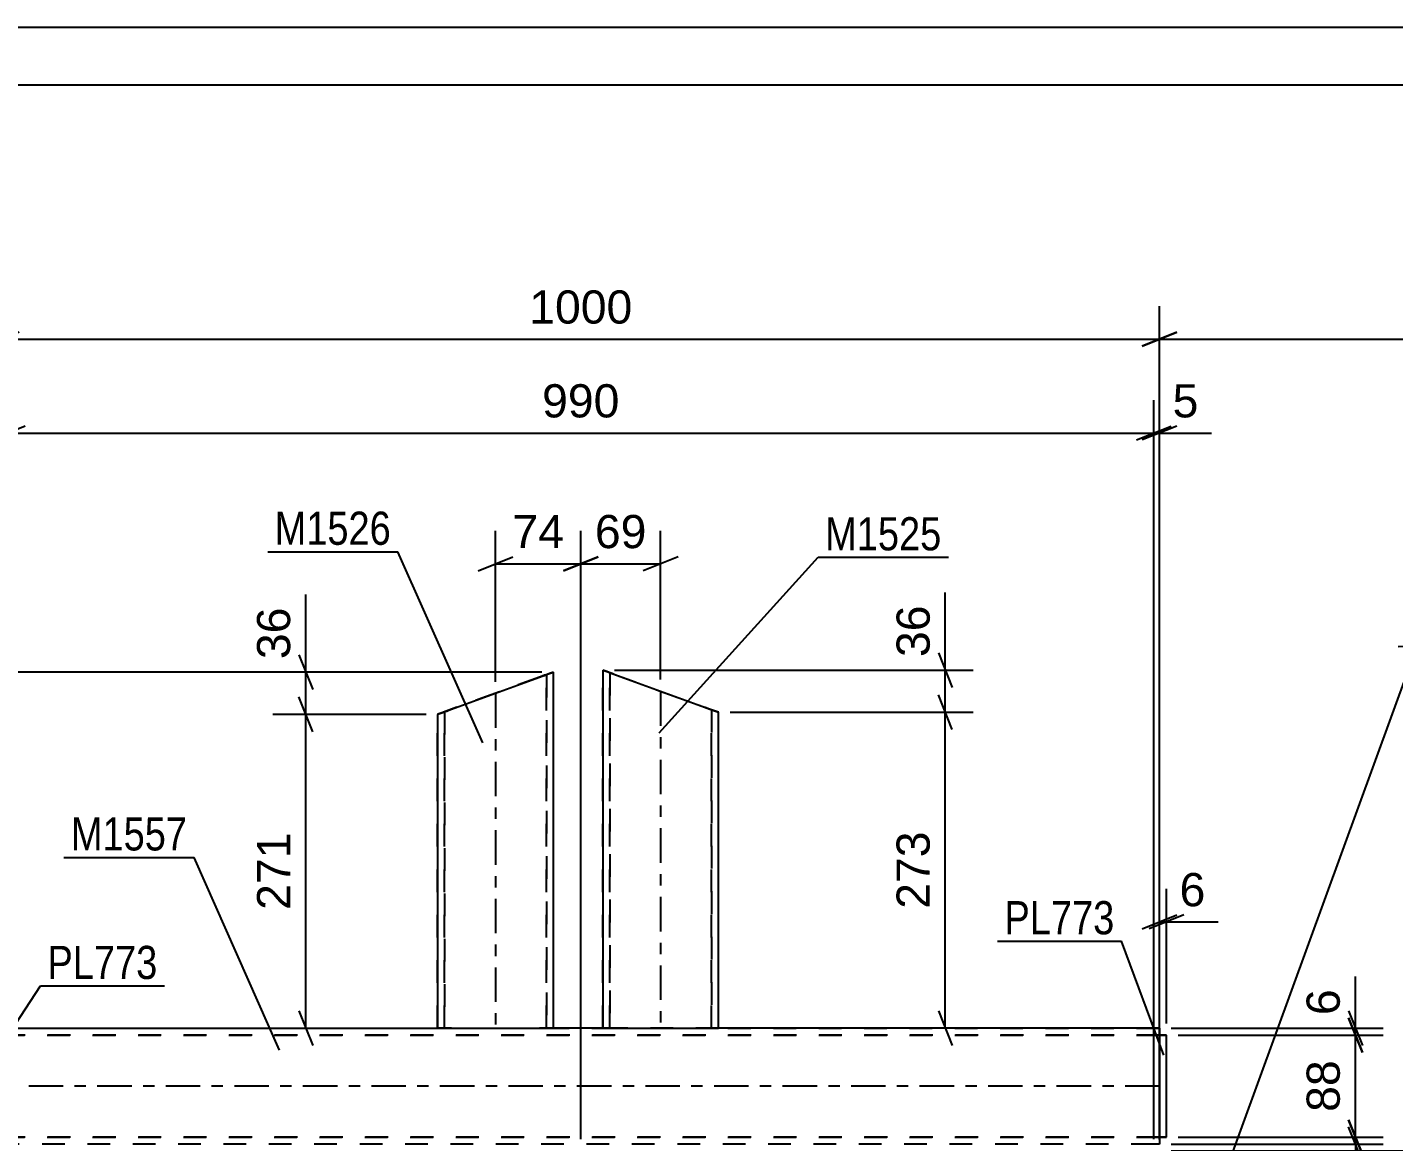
# Model space of a CAD drawing. Header units: millimetres. Extents: x -213 to 628, y -245 to 349.
# Drawn here: x 294.4 to 412.4, y 252.9 to 349.1 of the extents above; entities that cross this region are included whole.
import ezdxf

# ---------------------------------------------------------------- set-up
doc = ezdxf.new("R2010")
doc.units = ezdxf.units.MM
doc.linetypes.add('DXK_LINE_DOT2', pattern=[3.9198, 1.9599, -1.9599])
doc.linetypes.add('DXK_LINE_DOT3', pattern=[5.9187, 2.979, -0.9799, 0.9799, -0.9799])
doc.styles.add('Arial', font='ARIAL.TTF', dxfattribs={"height": 0.2})
doc.styles.add('Arial Narrow', font='ARIALN.TTF', dxfattribs={"height": 0.2})

# ---------------------------------------------------------------- blocks, each defined once
blk = doc.blocks.new('Unknown-284856677-1134')
at = {"color": 5, "linetype": 'Continuous'}
for p, q in [((627.99, 349.07), (-213.01, 349.07)), ((622.99, 344.07), (-208.01, 344.07))]:
    blk.add_line(p, q, dxfattribs=at)
blk = doc.blocks.new('Part-284856677-1908 - 1873')
at = {"color": 2, "linetype": 'Continuous'}
for p, q in [((392.79, 262.05), (392.19, 262.05)), ((392.79, 253.25), (392.79, 262.05)), ((392.19, 253.25), (392.79, 253.25)), ((392.79, 253.25), (392.19, 253.25))]:
    blk.add_line(p, q, dxfattribs=at)
at = {"color": 7, "linetype": 'DXK_LINE_DOT2'}
for p, q in [((392.19, 253.25), (392.19, 262.05)), ((392.19, 262.05), (392.79, 262.05)), ((392.19, 253.25), (392.19, 253.25)), ((392.79, 253.25), (392.79, 253.25)), ((392.79, 253.25), (392.79, 253.25))]:
    blk.add_line(p, q, dxfattribs=at)
blk = doc.blocks.new('Part-284856677-1923 - 1873')
at = {"color": 2, "linetype": 'Continuous'}
for p, q in [((292.19, 262.65), (329.83, 262.65)), ((292.19, 262.65), (292.19, 261.45)), ((344.09, 262.65), (339.83, 262.65)), ((392.19, 262.65), (354.09, 262.65)), ((392.19, 262.65), (392.19, 262.56)), ((392.19, 262.56), (392.19, 252.65)), ((292.19, 252.74), (292.19, 261.45)), ((292.19, 252.74), (292.19, 252.65)), ((292.19, 252.65), (292.69, 252.65)), ((292.19, 252.65), (292.69, 252.65)), ((392.19, 252.65), (391.69, 252.65)), ((392.19, 252.65), (391.69, 252.65))]:
    blk.add_line(p, q, dxfattribs=at)
at = {"color": 7, "linetype": 'DXK_LINE_DOT2'}
for p, q in [((292.19, 262.65), (392.19, 262.65)), ((292.19, 262.65), (292.19, 262.65)), ((292.19, 262.05), (392.19, 262.05)), ((392.19, 262.05), (292.19, 262.05)), ((292.19, 262.05), (292.19, 262.05)), ((292.19, 262.05), (292.19, 262.01)), ((292.19, 262.01), (292.19, 261.68)), ((329.83, 262.65), (339.83, 262.65)), ((354.09, 262.65), (344.09, 262.65)), ((392.19, 262.65), (392.19, 262.65)), ((392.19, 262.05), (392.19, 262.05)), ((392.19, 262.01), (392.19, 262.05)), ((292.19, 253.85), (292.19, 253.85)), ((292.19, 253.85), (292.19, 253.85)), ((292.19, 253.85), (292.19, 253.85)), ((392.19, 253.85), (392.19, 253.85)), ((392.19, 253.85), (392.19, 253.85)), ((392.19, 253.85), (392.19, 253.85)), ((292.19, 253.25), (392.19, 253.25)), ((392.19, 253.25), (292.19, 253.25)), ((292.19, 253.25), (292.19, 253.25)), ((292.19, 252.65), (292.19, 252.65)), ((292.19, 252.65), (292.19, 252.65)), ((391.69, 252.65), (292.69, 252.65)), ((391.69, 252.65), (292.69, 252.65)), ((392.19, 253.25), (392.19, 253.25)), ((392.19, 252.65), (392.19, 252.65)), ((392.19, 252.65), (392.19, 252.65))]:
    blk.add_line(p, q, dxfattribs=at)
at = {"color": 7, "linetype": 'DXK_LINE_DOT3'}
blk.add_line((392.19, 257.65), (292.19, 257.65), dxfattribs=at)
blk = doc.blocks.new('Part-284856677-1924 - 1873')
at = {"color": 7, "linetype": 'DXK_LINE_DOT2'}
for p, q in [((338.86, 293.04), (330.8, 290.11)), ((338.86, 293.04), (330.8, 290.11)), ((338.63, 292.96), (330.8, 290.11)), ((339.06, 293.11), (338.63, 292.96)), ((339.06, 293.12), (338.86, 293.04)), ((338.86, 293.04), (339.06, 293.11)), ((339.48, 293.27), (339.06, 293.11)), ((339.06, 293.11), (339.19, 293.16)), ((339.19, 293.16), (339.06, 293.12)), ((339.19, 293.16), (339.23, 293.18)), ((339.23, 293.18), (339.19, 293.16)), ((339.23, 293.18), (339.23, 293.18)), ((339.23, 262.65), (339.23, 293.18)), ((339.23, 293.18), (339.23, 262.65)), ((339.74, 293.36), (339.48, 293.27)), ((339.83, 293.4), (339.74, 293.36)), ((339.83, 293.4), (339.83, 293.4)), ((339.83, 262.65), (339.83, 293.4)), ((329.92, 289.79), (329.83, 289.75)), ((329.83, 289.75), (329.83, 289.75)), ((329.83, 262.65), (329.83, 289.75)), ((330.18, 289.88), (329.92, 289.79)), ((330.48, 289.99), (330.18, 289.88)), ((330.43, 289.97), (330.48, 289.99)), ((330.48, 289.99), (330.43, 289.97)), ((330.43, 289.97), (330.43, 289.97)), ((330.43, 262.65), (330.43, 289.97)), ((330.43, 289.97), (330.43, 262.65)), ((330.8, 290.11), (330.48, 289.99)), ((330.48, 289.99), (330.61, 290.04)), ((330.57, 290.02), (330.48, 289.99)), ((330.8, 290.11), (330.57, 290.02)), ((330.61, 290.04), (330.8, 290.11)), ((329.83, 262.65), (329.83, 262.65)), ((329.83, 262.65), (329.83, 262.65)), ((329.83, 262.65), (329.92, 262.65)), ((329.92, 262.65), (330.18, 262.65)), ((330.18, 262.65), (330.57, 262.65)), ((330.43, 262.65), (330.43, 262.65)), ((330.43, 262.65), (330.43, 262.65)), ((330.43, 262.65), (330.48, 262.65)), ((330.48, 262.65), (330.43, 262.65)), ((330.48, 262.65), (330.57, 262.65)), ((330.61, 262.65), (330.48, 262.65)), ((330.57, 262.65), (330.61, 262.65)), ((330.57, 262.65), (331.03, 262.65)), ((330.61, 262.65), (330.8, 262.65)), ((330.8, 262.65), (330.61, 262.65)), ((330.8, 262.65), (331.03, 262.65)), ((331.03, 262.65), (330.8, 262.65)), ((331.03, 262.65), (338.63, 262.65)), ((331.03, 262.65), (338.63, 262.65)), ((331.03, 262.65), (338.63, 262.65)), ((338.63, 262.65), (338.86, 262.65)), ((338.86, 262.65), (338.63, 262.65)), ((338.63, 262.65), (339.09, 262.65)), ((338.86, 262.65), (339.06, 262.65)), ((339.06, 262.65), (338.86, 262.65)), ((339.06, 262.65), (339.19, 262.65)), ((339.19, 262.65), (339.06, 262.65)), ((339.09, 262.65), (339.48, 262.65)), ((339.19, 262.65), (339.23, 262.65)), ((339.23, 262.65), (339.19, 262.65)), ((339.23, 262.65), (339.23, 262.65)), ((339.23, 262.65), (339.23, 262.65)), ((339.48, 262.65), (339.74, 262.65)), ((339.74, 262.65), (339.83, 262.65)), ((339.83, 262.65), (339.83, 262.65)), ((339.83, 262.65), (339.83, 262.65))]:
    blk.add_line(p, q, dxfattribs=at)
at = {"color": 2, "linetype": 'Continuous'}
for p, q in [((331.03, 290.19), (338.63, 292.96)), ((338.63, 292.96), (339.09, 293.13)), ((339.09, 293.13), (339.48, 293.27)), ((339.48, 293.27), (339.74, 293.36)), ((339.74, 293.36), (339.83, 293.4)), ((339.83, 262.65), (339.83, 293.4)), ((329.83, 289.75), (329.92, 289.79)), ((329.83, 289.75), (329.83, 262.65)), ((329.92, 289.79), (330.18, 289.88)), ((330.18, 289.88), (330.57, 290.02)), ((330.57, 290.02), (331.03, 290.19)), ((329.92, 262.65), (329.83, 262.65)), ((330.18, 262.65), (329.92, 262.65)), ((330.57, 262.65), (330.18, 262.65)), ((331.03, 262.65), (330.57, 262.65)), ((331.03, 262.65), (338.63, 262.65)), ((339.09, 262.65), (338.63, 262.65)), ((339.48, 262.65), (339.09, 262.65)), ((339.74, 262.65), (339.48, 262.65)), ((339.83, 262.65), (339.74, 262.65))]:
    blk.add_line(p, q, dxfattribs=at)
at = {"color": 7, "linetype": 'DXK_LINE_DOT3'}
blk.add_line((334.83, 291.58), (334.83, 262.65), dxfattribs=at)
blk = doc.blocks.new('Part-284856677-1925 - 1873')
at = {"color": 2, "linetype": 'Continuous'}
for p, q in [((344.09, 293.57), (344.09, 262.65)), ((344.09, 293.57), (344.18, 293.54)), ((344.18, 293.54), (344.44, 293.45)), ((344.44, 293.45), (344.83, 293.3)), ((344.83, 293.3), (345.29, 293.14)), ((345.29, 293.14), (352.89, 290.37)), ((352.89, 290.37), (353.35, 290.2)), ((353.35, 290.2), (353.74, 290.06)), ((353.74, 290.06), (354, 289.97)), ((354, 289.97), (354.09, 289.93)), ((354.09, 262.65), (354.09, 289.93)), ((344.18, 262.65), (344.09, 262.65)), ((344.44, 262.65), (344.18, 262.65)), ((344.83, 262.65), (344.44, 262.65)), ((345.29, 262.65), (344.83, 262.65)), ((345.29, 262.65), (352.89, 262.65)), ((353.35, 262.65), (352.89, 262.65)), ((353.74, 262.65), (353.35, 262.65)), ((354, 262.65), (353.74, 262.65)), ((354.09, 262.65), (354, 262.65))]:
    blk.add_line(p, q, dxfattribs=at)
at = {"color": 7, "linetype": 'DXK_LINE_DOT2'}
for p, q in [((344.09, 293.57), (344.09, 293.57)), ((344.09, 262.65), (344.09, 293.57)), ((344.18, 293.54), (344.09, 293.57)), ((344.44, 293.44), (344.18, 293.54)), ((344.74, 293.34), (344.44, 293.44)), ((344.69, 293.35), (344.69, 293.35)), ((344.69, 262.65), (344.69, 293.35)), ((344.69, 293.35), (344.69, 262.65)), ((344.69, 293.35), (344.74, 293.34)), ((344.74, 293.34), (344.69, 293.35)), ((344.74, 293.34), (344.87, 293.29)), ((344.83, 293.3), (344.74, 293.34)), ((345.06, 293.22), (344.74, 293.34)), ((345.06, 293.22), (344.83, 293.3)), ((344.87, 293.29), (345.06, 293.22)), ((345.06, 293.22), (352.89, 290.37)), ((345.06, 293.22), (353.12, 290.28)), ((345.06, 293.22), (353.12, 290.29)), ((353.31, 290.21), (352.89, 290.37)), ((353.12, 290.29), (353.31, 290.22)), ((353.12, 290.28), (353.35, 290.2)), ((353.31, 290.22), (353.35, 290.2)), ((353.74, 290.06), (353.31, 290.21)), ((353.35, 290.2), (353.44, 290.17)), ((353.35, 290.2), (353.44, 290.17)), ((353.44, 290.17), (353.49, 290.15)), ((353.44, 290.17), (353.49, 290.15)), ((353.49, 290.15), (353.49, 290.15)), ((353.49, 262.65), (353.49, 290.15)), ((353.49, 290.15), (353.49, 262.65)), ((354, 289.96), (353.74, 290.06)), ((354.09, 289.93), (354, 289.96)), ((354.09, 289.93), (354.09, 289.93)), ((354.09, 262.65), (354.09, 289.93)), ((344.09, 262.65), (344.09, 262.65)), ((344.09, 262.65), (344.09, 262.65)), ((344.09, 262.65), (344.18, 262.65)), ((344.18, 262.65), (344.44, 262.65)), ((344.44, 262.65), (344.83, 262.65)), ((344.69, 262.65), (344.69, 262.65)), ((344.69, 262.65), (344.69, 262.65)), ((344.69, 262.65), (344.74, 262.65)), ((344.74, 262.65), (344.69, 262.65)), ((344.74, 262.65), (344.83, 262.65)), ((344.87, 262.65), (344.74, 262.65)), ((344.83, 262.65), (344.87, 262.65)), ((344.83, 262.65), (345.29, 262.65)), ((344.87, 262.65), (345.06, 262.65)), ((345.06, 262.65), (344.87, 262.65)), ((345.06, 262.65), (345.29, 262.65)), ((345.29, 262.65), (345.06, 262.65)), ((345.29, 262.65), (352.89, 262.65)), ((345.29, 262.65), (352.89, 262.65)), ((345.29, 262.65), (352.89, 262.65)), ((352.89, 262.65), (353.12, 262.65)), ((353.12, 262.65), (352.89, 262.65)), ((352.89, 262.65), (353.35, 262.65)), ((353.12, 262.65), (353.35, 262.65)), ((353.31, 262.65), (353.12, 262.65)), ((353.44, 262.65), (353.31, 262.65)), ((353.35, 262.65), (353.44, 262.65)), ((353.35, 262.65), (353.74, 262.65)), ((353.44, 262.65), (353.49, 262.65)), ((353.49, 262.65), (353.44, 262.65)), ((353.49, 262.65), (353.49, 262.65)), ((353.49, 262.65), (353.49, 262.65)), ((353.74, 262.65), (354, 262.65)), ((354, 262.65), (354.09, 262.65)), ((354.09, 262.65), (354.09, 262.65)), ((354.09, 262.65), (354.09, 262.65))]:
    blk.add_line(p, q, dxfattribs=at)
at = {"color": 7, "linetype": 'DXK_LINE_DOT3'}
blk.add_line((349.09, 291.75), (349.09, 262.65), dxfattribs=at)
blk = doc.blocks.new('StraightDimension-284856677-2648 - 1873')
at = {"color": 7, "linetype": 'Continuous'}
for p, q in [((421.09, 261.39), (420.99, 264.62)), ((436.2, 257.49), (418.36, 263.98)), ((408.52, 228.62), (421.04, 263.01)), ((408.47, 230.24), (408.57, 227.01)), ((423.68, 223.11), (405.84, 229.6))]:
    blk.add_line(p, q, dxfattribs=at)
at = {"color": 0}
blk.add_wipeout([(415.42, 249.77), (411.47, 251.21), (408.78, 243.81), (412.73, 242.38)], dxfattribs=at)
at = {"color": 0, "linetype": 'Continuous'}
blk.add_wipeout([(421.11, 248.29), (417.16, 249.73), (414.09, 241.29), (418.04, 239.86)], dxfattribs=at)
at = {"color": 3, "style": 'Arial'}
blk.add_text('366', height=2.865, rotation=69.9983, dxfattribs=at).set_placement((412.37, 243.14))
at = {"color": 3, "linetype": 'Continuous', "style": 'Arial'}
blk.add_text('TYP', height=2.865, rotation=69.9983, dxfattribs=at).set_placement((417.68, 240.62))
blk = doc.blocks.new('StraightDimension-284856677-2453 - 1873')
at = {"color": 7, "linetype": 'Continuous'}
blk.add_line((338.83, 293.4), (180.35, 293.4), dxfattribs=at)
blk = doc.blocks.new('StraightDimension-284856677-2433 - 1873')
at = {"color": 7, "linetype": 'Continuous'}
for p, q in [((409.1, 262.65), (409.1, 267.12)), ((409.1, 262.65), (409.1, 267.12)), ((408.5, 264.15), (409.7, 261.15)), ((409.7, 260.55), (408.5, 263.55)), ((393.19, 262.65), (411.5, 262.65)), ((393.79, 262.05), (411.5, 262.05)), ((409.1, 262.05), (409.1, 262.65))]:
    blk.add_line(p, q, dxfattribs=at)
at = {"color": 0}
blk.add_wipeout([(408.35, 266.6), (404.15, 266.6), (404.15, 263.18), (408.35, 263.18)], dxfattribs=at)
at = {"color": 3, "style": 'Arial'}
blk.add_text('6', height=2.87, rotation=90.0002, dxfattribs=at).set_placement((407.75, 263.78))
blk = doc.blocks.new('StraightDimension-284856677-15628 - 1873')
at = {"color": 7, "linetype": 'Continuous'}
for p, q in [((374.28, 288.43), (373.08, 291.43)), ((355.09, 289.93), (376.08, 289.93)), ((373.68, 262.65), (373.68, 289.93)), ((373.08, 264.15), (374.28, 261.15)), ((391.19, 262.65), (370.83, 262.65))]:
    blk.add_line(p, q, dxfattribs=at)
at = {"color": 0}
blk.add_wipeout([(372.93, 280.23), (368.73, 280.23), (368.73, 272.36), (372.93, 272.36)], dxfattribs=at)
at = {"color": 3, "style": 'Arial'}
blk.add_text('273', height=2.865, rotation=90.0002, dxfattribs=at).set_placement((372.33, 272.96))
blk = doc.blocks.new('StraightDimension-284856677-2611 - 1873')
at = {"color": 7, "linetype": 'Continuous'}
for p, q in [((292.19, 253.05), (292.19, 324.99)), ((392.19, 253.05), (392.19, 324.99)), ((293.69, 322.74), (290.69, 321.54)), ((390.69, 321.54), (393.69, 322.74)), ((292.19, 322.14), (392.19, 322.14))]:
    blk.add_line(p, q, dxfattribs=at)
at = {"color": 0}
blk.add_wipeout([(347.23, 322.89), (347.23, 327.09), (337.14, 327.09), (337.14, 322.89)], dxfattribs=at)
at = {"color": 3, "style": 'Arial'}
blk.add_text('1000', height=2.865, dxfattribs=at).set_placement((337.74, 323.49))
blk = doc.blocks.new('StraightDimension-284856677-15627 - 1873')
at = {"color": 7, "linetype": 'Continuous'}
for p, q in [((373.68, 293.57), (373.68, 300.27)), ((373.68, 293.57), (373.68, 300.27)), ((373.08, 295.07), (374.28, 292.07)), ((345.09, 293.57), (376.08, 293.57)), ((373.68, 289.93), (373.68, 293.57)), ((374.28, 288.43), (373.08, 291.43)), ((355.09, 289.93), (376.08, 289.93))]:
    blk.add_line(p, q, dxfattribs=at)
at = {"color": 0}
blk.add_wipeout([(372.93, 299.74), (368.73, 299.74), (368.73, 294.1), (372.93, 294.1)], dxfattribs=at)
at = {"color": 3, "style": 'Arial'}
blk.add_text('36', height=2.865, rotation=90.0002, dxfattribs=at).set_placement((372.33, 294.7))
blk = doc.blocks.new('StraightDimension-284856677-2419 - 1873')
at = {"color": 7, "linetype": 'Continuous'}
for p, q in [((408.5, 254.75), (409.7, 251.75)), ((409.7, 251.15), (408.5, 254.15)), ((393.19, 252.65), (411.5, 252.65)), ((393.79, 253.25), (411.5, 253.25)), ((409.1, 252.65), (409.1, 253.25)), ((409.1, 252.65), (409.1, 248.18)), ((409.1, 252.65), (409.1, 248.18))]:
    blk.add_line(p, q, dxfattribs=at)
at = {"color": 0}
blk.add_wipeout([(408.35, 252.13), (404.15, 252.13), (404.15, 248.7), (408.35, 248.7)], dxfattribs=at)
at = {"color": 3, "style": 'Arial'}
blk.add_text('6', height=2.87, rotation=90.0002, dxfattribs=at).set_placement((407.75, 249.3))
blk = doc.blocks.new('StraightDimension-284856677-2425 - 1873')
at = {"color": 7, "linetype": 'Continuous'}
for p, q in [((408.5, 263.55), (409.7, 260.55)), ((393.79, 262.05), (411.5, 262.05)), ((409.1, 253.25), (409.1, 262.05)), ((409.7, 251.75), (408.5, 254.75)), ((393.79, 253.25), (411.5, 253.25))]:
    blk.add_line(p, q, dxfattribs=at)
at = {"color": 0}
blk.add_wipeout([(408.35, 260.47), (404.15, 260.47), (404.15, 254.83), (408.35, 254.83)], dxfattribs=at)
at = {"color": 3, "style": 'Arial'}
blk.add_text('88', height=2.865, rotation=90.0002, dxfattribs=at).set_placement((407.75, 255.43))
blk = doc.blocks.new('StraightDimension-284856677-2496 - 1873')
at = {"color": 7, "linetype": 'Continuous'}
for p, q in [((342.19, 253.06), (342.19, 305.6)), ((349.09, 292.75), (349.09, 305.6)), ((340.69, 302.15), (343.69, 303.35)), ((350.59, 303.35), (347.59, 302.15)), ((342.19, 302.75), (349.09, 302.75))]:
    blk.add_line(p, q, dxfattribs=at)
at = {"color": 0}
blk.add_wipeout([(348.46, 303.5), (348.46, 307.7), (342.81, 307.7), (342.81, 303.5)], dxfattribs=at)
at = {"color": 3, "style": 'Arial'}
blk.add_text('69', height=2.865, dxfattribs=at).set_placement((343.41, 304.1))
blk = doc.blocks.new('StraightDimension-284856677-15669 - 1873')
at = {"color": 7, "linetype": 'Continuous'}
for p, q in [((318.44, 293.4), (318.44, 300.09)), ((318.44, 293.4), (318.44, 300.09)), ((317.84, 294.9), (319.04, 291.9)), ((338.83, 293.4), (315.59, 293.4)), ((318.44, 289.75), (318.44, 293.4)), ((319.04, 288.25), (317.84, 291.25)), ((328.83, 289.75), (315.59, 289.75))]:
    blk.add_line(p, q, dxfattribs=at)
at = {"color": 0}
blk.add_wipeout([(317.69, 299.57), (313.49, 299.57), (313.49, 293.92), (317.69, 293.92)], dxfattribs=at)
at = {"color": 3, "style": 'Arial'}
blk.add_text('36', height=2.865, rotation=90.0002, dxfattribs=at).set_placement((317.09, 294.52))
blk = doc.blocks.new('StraightDimension-284856677-2505 - 1873')
at = {"color": 7, "linetype": 'Continuous'}
for p, q in [((334.83, 292.56), (334.83, 305.6)), ((342.19, 253.06), (342.19, 305.6)), ((333.33, 302.15), (336.33, 303.35)), ((343.69, 303.35), (340.69, 302.15)), ((334.83, 302.75), (342.19, 302.75))]:
    blk.add_line(p, q, dxfattribs=at)
at = {"color": 0}
blk.add_wipeout([(341.33, 303.5), (341.33, 307.7), (335.69, 307.7), (335.69, 303.5)], dxfattribs=at)
at = {"color": 3, "style": 'Arial'}
blk.add_text('74', height=2.865, dxfattribs=at).set_placement((336.29, 304.1))
blk = doc.blocks.new('StraightDimension-284856677-2515 - 1873')
at = {"color": 7, "linetype": 'Continuous'}
for p, q in [((391.69, 253.06), (391.69, 316.89)), ((392.19, 253.06), (392.19, 316.89)), ((390.19, 313.44), (393.19, 314.64)), ((393.69, 314.64), (390.69, 313.44)), ((391.69, 314.04), (392.19, 314.04)), ((392.19, 314.04), (396.66, 314.04)), ((392.19, 314.04), (396.66, 314.04))]:
    blk.add_line(p, q, dxfattribs=at)
at = {"color": 0}
blk.add_wipeout([(396.14, 314.79), (396.14, 318.99), (392.71, 318.99), (392.71, 314.79)], dxfattribs=at)
at = {"color": 3, "style": 'Arial'}
blk.add_text('5', height=2.87, dxfattribs=at).set_placement((393.31, 315.39))
blk = doc.blocks.new('StraightDimension-284856677-2522 - 1873')
at = {"color": 7, "linetype": 'Continuous'}
for p, q in [((292.69, 253.06), (292.69, 316.89)), ((391.69, 253.06), (391.69, 316.89)), ((294.19, 314.64), (291.19, 313.44)), ((292.69, 314.04), (391.69, 314.04)), ((390.19, 313.44), (393.19, 314.64))]:
    blk.add_line(p, q, dxfattribs=at)
at = {"color": 0}
blk.add_wipeout([(346.12, 314.79), (346.12, 318.99), (338.25, 318.99), (338.25, 314.79)], dxfattribs=at)
at = {"color": 3, "style": 'Arial'}
blk.add_text('990', height=2.865, dxfattribs=at).set_placement((338.85, 315.39))
blk = doc.blocks.new('StraightDimension-284856677-2589 - 1873')
at = {"color": 7, "linetype": 'Continuous'}
for p, q in [((485.97, 250.55), (484.77, 253.55)), ((393.19, 252.05), (497.79, 252.05)), ((485.37, 234.57), (485.37, 252.05)), ((484.77, 236.07), (485.97, 233.07)), ((393.19, 234.57), (497.79, 234.57))]:
    blk.add_line(p, q, dxfattribs=at)
at = {"color": 0}
blk.add_wipeout([(484.62, 247.24), (480.42, 247.24), (480.42, 239.37), (484.62, 239.37)], dxfattribs=at)
at = {"color": 3, "style": 'Arial'}
blk.add_text('175', height=2.865, rotation=90.0002, dxfattribs=at).set_placement((484.02, 239.97))
at = {"color": 0, "linetype": 'Continuous'}
blk.add_wipeout([(498.39, 252.65), (498.39, 256.85), (486.07, 256.85), (486.07, 252.65)], dxfattribs=at)
at = {"color": 3, "linetype": 'Continuous', "style": 'Arial'}
blk.add_text('19087', height=2.865, dxfattribs=at).set_placement((486.67, 253.25))
blk = doc.blocks.new('StraightDimension-284856677-2615 - 1873')
at = {"color": 7, "linetype": 'Continuous'}
for p, q in [((392.19, 253.05), (392.19, 324.99)), ((448.57, 215.05), (448.57, 324.99)), ((393.69, 322.74), (390.69, 321.54)), ((447.07, 321.54), (450.07, 322.74)), ((392.19, 322.14), (448.57, 322.14))]:
    blk.add_line(p, q, dxfattribs=at)
at = {"color": 0}
blk.add_wipeout([(424.31, 322.89), (424.31, 327.09), (416.44, 327.09), (416.44, 322.89)], dxfattribs=at)
at = {"color": 3, "style": 'Arial'}
blk.add_text('564', height=2.865, dxfattribs=at).set_placement((417.04, 323.49))
blk = doc.blocks.new('StraightDimension-284856677-2700 - 1873')
at = {"color": 7, "linetype": 'Continuous'}
for p, q in [((392.53, 235.51), (415.39, 298.31)), ((416.03, 295.69), (412.8, 295.58)), ((414.41, 295.64), (456.24, 280.41)), ((434.36, 220.28), (457.22, 283.09)), ((454.63, 280.36), (457.86, 280.46))]:
    blk.add_line(p, q, dxfattribs=at)
at = {"color": 0}
blk.add_wipeout([(439.28, 287.38), (440.72, 291.33), (433.32, 294.02), (431.89, 290.07)], dxfattribs=at)
at = {"color": 3, "style": 'Arial'}
blk.add_text('445', height=2.865, rotation=-20.002, dxfattribs=at).set_placement((432.66, 290.43))
blk = doc.blocks.new('StraightDimension-284856677-2761 - 1873')
at = {"color": 7, "linetype": 'Continuous'}
for p, q in [((392.19, 263.05), (392.19, 274.68)), ((392.79, 263.05), (392.79, 274.68)), ((390.69, 271.23), (393.69, 272.43)), ((394.29, 272.43), (391.29, 271.23)), ((392.19, 271.83), (392.79, 271.83)), ((392.79, 271.83), (397.26, 271.83)), ((392.79, 271.83), (397.26, 271.83))]:
    blk.add_line(p, q, dxfattribs=at)
at = {"color": 0}
blk.add_wipeout([(396.74, 272.58), (396.74, 276.78), (393.31, 276.78), (393.31, 272.58)], dxfattribs=at)
at = {"color": 3, "style": 'Arial'}
blk.add_text('6', height=2.87, dxfattribs=at).set_placement((393.91, 273.18))
blk = doc.blocks.new('StraightDimension-284856677-15670 - 1873')
at = {"color": 7, "linetype": 'Continuous'}
for p, q in [((319.04, 288.25), (317.84, 291.25)), ((328.83, 289.75), (315.59, 289.75)), ((318.44, 262.65), (318.44, 289.75)), ((317.84, 264.15), (319.04, 261.15)), ((293.19, 262.65), (320.84, 262.65))]:
    blk.add_line(p, q, dxfattribs=at)
at = {"color": 0}
blk.add_wipeout([(317.69, 280.14), (313.49, 280.14), (313.49, 272.27), (317.69, 272.27)], dxfattribs=at)
at = {"color": 3, "style": 'Arial'}
blk.add_text('271', height=2.865, rotation=90.0002, dxfattribs=at).set_placement((317.09, 272.87))
blk = doc.blocks.new('Mark-284856677-1899 - 1873')
at = {"color": 30, "linetype": 'Continuous'}
for p, q in [((291.59, 260.31), (295.53, 266.3)), ((295.53, 266.3), (306.23, 266.3))]:
    blk.add_line(p, q, dxfattribs=at)
at = {"color": 0}
blk.add_wipeout([(305.63, 266.9), (305.63, 269.9), (296.13, 269.9), (296.13, 266.9)], dxfattribs=at)
blk.add_wipeout([(305.63, 266.9), (305.63, 269.9), (296.13, 269.9), (296.13, 266.9)], dxfattribs=at)
at = {"color": 3, "style": 'Arial Narrow'}
blk.add_text('PL773', height=2.863, dxfattribs=at).set_placement((296.13, 266.9))
blk = doc.blocks.new('Mark-284856677-1904 - 1873')
at = {"color": 30, "linetype": 'Continuous'}
for p in [(378.19, 270.16), (392.55, 260.32)]:
    blk.add_line(p, (388.89, 270.16), dxfattribs=at)
at = {"color": 0}
blk.add_wipeout([(388.29, 270.76), (388.29, 273.76), (378.79, 273.76), (378.79, 270.76)], dxfattribs=at)
blk.add_wipeout([(388.29, 270.76), (388.29, 273.76), (378.79, 273.76), (378.79, 270.76)], dxfattribs=at)
at = {"color": 3, "style": 'Arial Narrow'}
blk.add_text('PL773', height=2.863, dxfattribs=at).set_placement((378.79, 270.76))
blk = doc.blocks.new('Mark-284856677-1919 - 1873')
at = {"color": 30, "linetype": 'Continuous'}
for p in [(297.55, 277.4), (316.18, 260.77)]:
    blk.add_line(p, (308.8, 277.4), dxfattribs=at)
at = {"color": 0}
blk.add_wipeout([(308.2, 278), (308.2, 281), (298.15, 281), (298.15, 278)], dxfattribs=at)
blk.add_wipeout([(308.2, 278), (308.2, 281), (298.15, 281), (298.15, 278)], dxfattribs=at)
at = {"color": 3, "style": 'Arial Narrow'}
blk.add_text('M1557', height=2.863, dxfattribs=at).set_placement((298.15, 278))
blk = doc.blocks.new('Mark-284856677-6389 - 1873')
at = {"color": 30, "linetype": 'Continuous'}
for p in [(315.15, 303.79), (333.72, 287.28)]:
    blk.add_line(p, (326.4, 303.79), dxfattribs=at)
at = {"color": 0}
blk.add_wipeout([(325.8, 304.39), (325.8, 307.39), (315.75, 307.39), (315.75, 304.39)], dxfattribs=at)
blk.add_wipeout([(325.8, 304.39), (325.8, 307.39), (315.75, 307.39), (315.75, 304.39)], dxfattribs=at)
at = {"color": 3, "style": 'Arial Narrow'}
blk.add_text('M1526', height=2.863, dxfattribs=at).set_placement((315.75, 304.39))
blk = doc.blocks.new('Mark-284856677-6392 - 1873')
at = {"color": 30, "linetype": 'Continuous'}
for p, q in [((348.97, 288.16), (362.7, 303.31)), ((362.7, 303.31), (373.96, 303.31))]:
    blk.add_line(p, q, dxfattribs=at)
at = {"color": 0}
blk.add_wipeout([(373.36, 303.91), (373.36, 306.91), (363.3, 306.91), (363.3, 303.91)], dxfattribs=at)
blk.add_wipeout([(373.36, 303.91), (373.36, 306.91), (363.3, 306.91), (363.3, 303.91)], dxfattribs=at)
at = {"color": 3, "style": 'Arial Narrow'}
blk.add_text('M1525', height=2.863, dxfattribs=at).set_placement((363.3, 303.91))

msp = doc.modelspace()

# ---------------------------------------------------------------- block references
for name in ['Unknown-284856677-1134', 'Part-284856677-1924 - 1873', 'Part-284856677-1925 - 1873', 'Part-284856677-1923 - 1873', 'Part-284856677-1908 - 1873']:
    msp.add_blockref(name, (0, 0))

# ---------------------------------------------------------------- next in the draw order: block references
for name in ['StraightDimension-284856677-2453 - 1873', 'StraightDimension-284856677-15628 - 1873', 'StraightDimension-284856677-2648 - 1873']:
    msp.add_blockref(name, (0, 0))

# ---------------------------------------------------------------- next in the draw order: block references
msp.add_blockref('StraightDimension-284856677-2433 - 1873', (0, 0))

# ---------------------------------------------------------------- next in the draw order: block references
msp.add_blockref('StraightDimension-284856677-2611 - 1873', (0, 0))

# ---------------------------------------------------------------- next in the draw order: block references
for name in ['StraightDimension-284856677-15669 - 1873', 'StraightDimension-284856677-15627 - 1873', 'StraightDimension-284856677-2419 - 1873']:
    msp.add_blockref(name, (0, 0))

# ---------------------------------------------------------------- next in the draw order: block references
for name in ['StraightDimension-284856677-2496 - 1873', 'StraightDimension-284856677-2425 - 1873']:
    msp.add_blockref(name, (0, 0))

# ---------------------------------------------------------------- next in the draw order: block references
for name in ['StraightDimension-284856677-2515 - 1873', 'StraightDimension-284856677-2505 - 1873']:
    msp.add_blockref(name, (0, 0))

# ---------------------------------------------------------------- next in the draw order: block references
msp.add_blockref('StraightDimension-284856677-2522 - 1873', (0, 0))

# ---------------------------------------------------------------- next in the draw order: block references
for name in ['Mark-284856677-6392 - 1873', 'StraightDimension-284856677-15670 - 1873', 'StraightDimension-284856677-2589 - 1873']:
    msp.add_blockref(name, (0, 0))

# ---------------------------------------------------------------- next in the draw order: block references
for name in ['StraightDimension-284856677-2615 - 1873', 'Mark-284856677-6389 - 1873', 'Mark-284856677-1899 - 1873']:
    msp.add_blockref(name, (0, 0))

# ---------------------------------------------------------------- next in the draw order: block references
for name in ['StraightDimension-284856677-2700 - 1873', 'Mark-284856677-1919 - 1873']:
    msp.add_blockref(name, (0, 0))

# ---------------------------------------------------------------- next in the draw order: block references
msp.add_blockref('StraightDimension-284856677-2761 - 1873', (0, 0))

# ---------------------------------------------------------------- next in the draw order: block references
msp.add_blockref('Mark-284856677-1904 - 1873', (0, 0))

doc.saveas('drawing.dxf')
